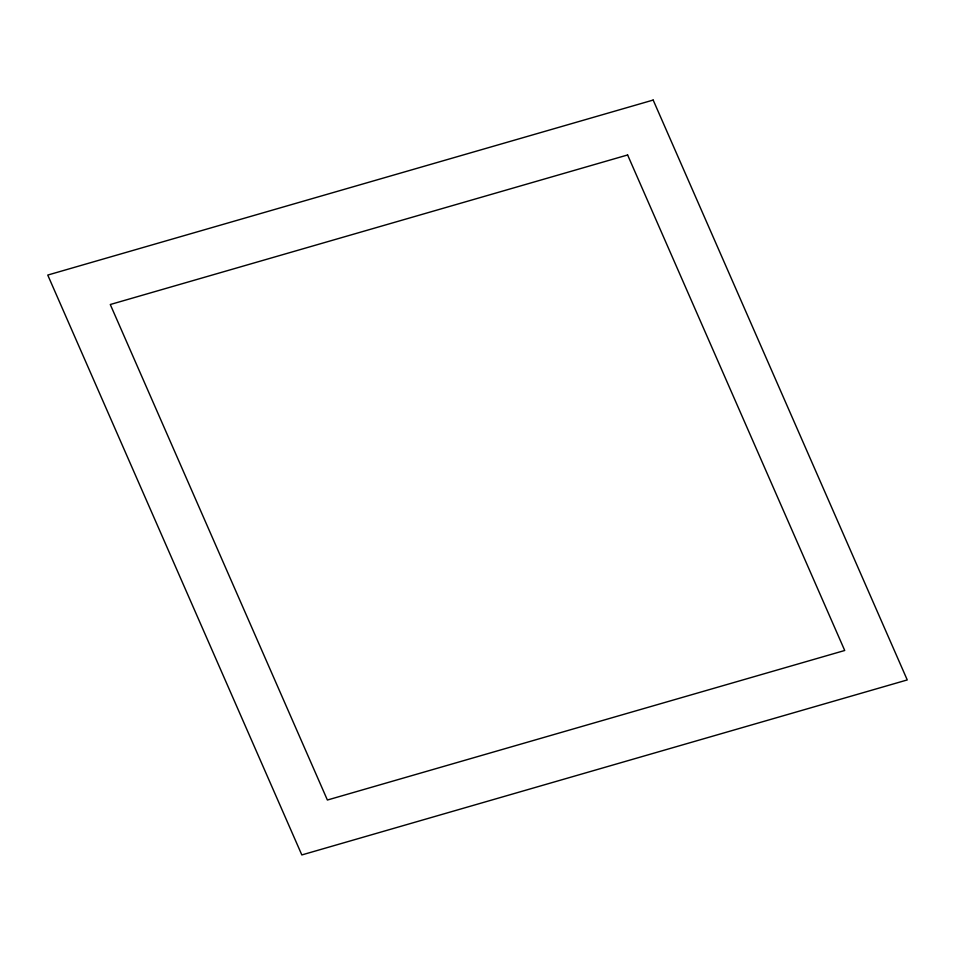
<?xml version="1.0" encoding="UTF-8"?>
<svg xmlns="http://www.w3.org/2000/svg" width="955" height="955" viewBox="0 0 955 955"><rect width="100%" height="100%" fill="white"/><g stroke="black" fill="none" stroke-linecap="round" stroke-linejoin="round"><path stroke-width="1.43" d="M653.172 100.06L47.75 275.064L301.828 854.94L907.25 679.936L653.172 100.06M627.614 154.973L110.279 304.514L327.386 800.027L844.721 650.486L627.614 154.973"/></g></svg>
